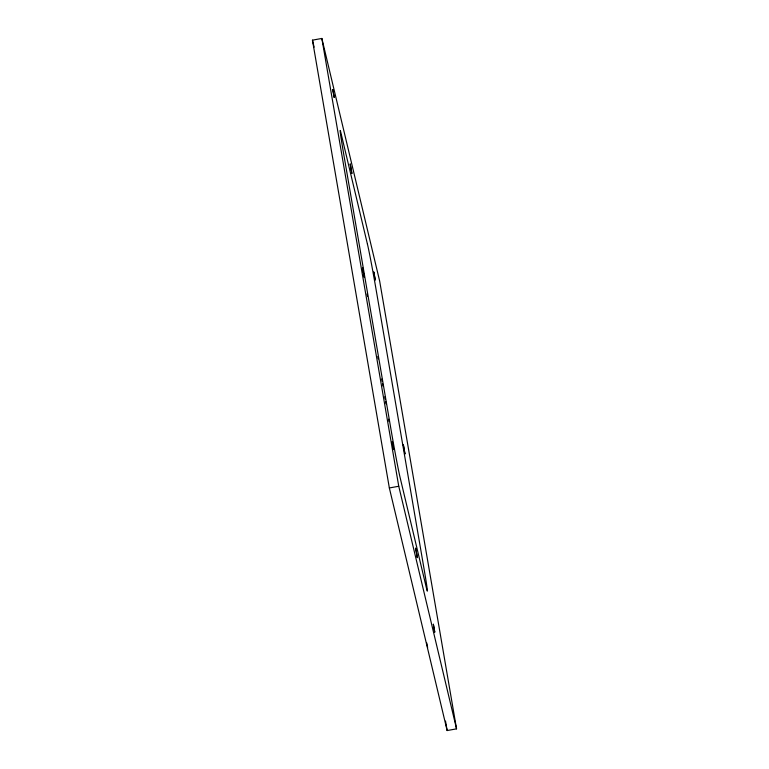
<?xml version="1.0" encoding="UTF-8"?>
<svg xmlns="http://www.w3.org/2000/svg" width="769" height="769" viewBox="0 0 769 769"><rect width="100%" height="100%" fill="white"/><g stroke="black" fill="none" stroke-linecap="round" stroke-linejoin="round"><path stroke-width="1.15" d="M312.454 40.151L321.855 38.45L379.655 281.041L456.546 728.849L447.145 730.55L389.345 487.959L312.454 40.151L314.117 47.149M389.345 487.959L398.755 486.258L456.546 728.849M426.776 642.961L427.651 647.517M445.52 721.101L447.145 730.55M367.121 293.845L367.524 296.209M377.877 356.518L378.29 358.883M381.741 378.982L382.145 381.347M382.549 383.712L382.962 386.076M384.788 396.727L385.192 399.092M385.596 401.456L386 403.821M388.643 419.192L389.047 421.556M321.855 38.45L398.755 486.258M332.785 89.569L334.169 97.365L332.785 89.569M350.212 164.037L351.875 173.4L350.212 164.037M362.564 267.766L364.227 277.119L362.564 267.766M373.84 272.101L375.224 279.897L373.84 272.101M392.305 441.742L393.699 449.538L392.305 441.742M403.302 444.52L404.965 453.873L403.302 444.52M415.654 548.239L417.317 557.592L415.654 548.239M433.36 624.274L434.754 632.07L433.36 624.274M367.419 244.071L340.898 132.758A35.864 0.779 79.8 0 0 343.483 152.791L391.411 431.851A35.864 0.779 79.8 0 0 400.111 477.568L426.632 588.871A35.864 0.779 79.8 0 0 424.046 568.849L376.128 289.788A35.864 0.779 79.8 0 0 367.419 244.071"/></g></svg>
